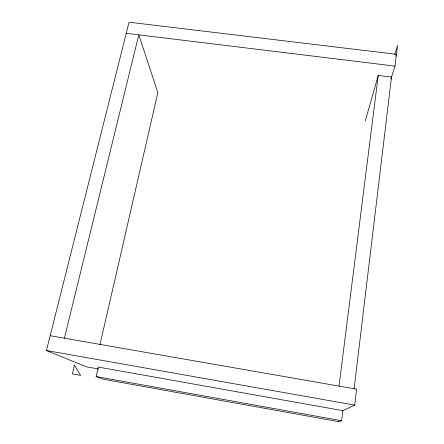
<?xml version="1.0" encoding="UTF-8"?>
<svg xmlns="http://www.w3.org/2000/svg" width="444" height="444" viewBox="0 0 444 444"><rect width="100%" height="100%" fill="white"/><g stroke="black" fill="none" stroke-linecap="round" stroke-linejoin="round"><path stroke-width="0.67" d="M354.118 388.905L391.491 77.051L378.255 75.408L365.262 121.007M342.335 410.911L354.75 405.106L356.643 389.172L50.172 335.714M390.859 79.026L395.016 66.117L396.42 54.312L129.043 22.2L46.442 350.527L86.375 366.811L98.64 369.003M396.581 53.613L397.558 45.393L394.688 54.584M338.345 421.8L341.625 420.723L342.868 410.661L98.307 367.071L96.143 376.556L103.28 379.237L338.772 421.656M339.005 386.263L378.255 75.408M99.961 344.733L157.848 92.596L138.8 34.854L64.391 338.195M395.793 56.294L396.42 54.312M126.246 33.322L395.016 66.117M46.442 350.527L354.75 405.106M96.143 376.556L341.625 420.723M74.425 365.218L72.361 373.876L80.647 375.369L74.425 365.218"/></g></svg>
